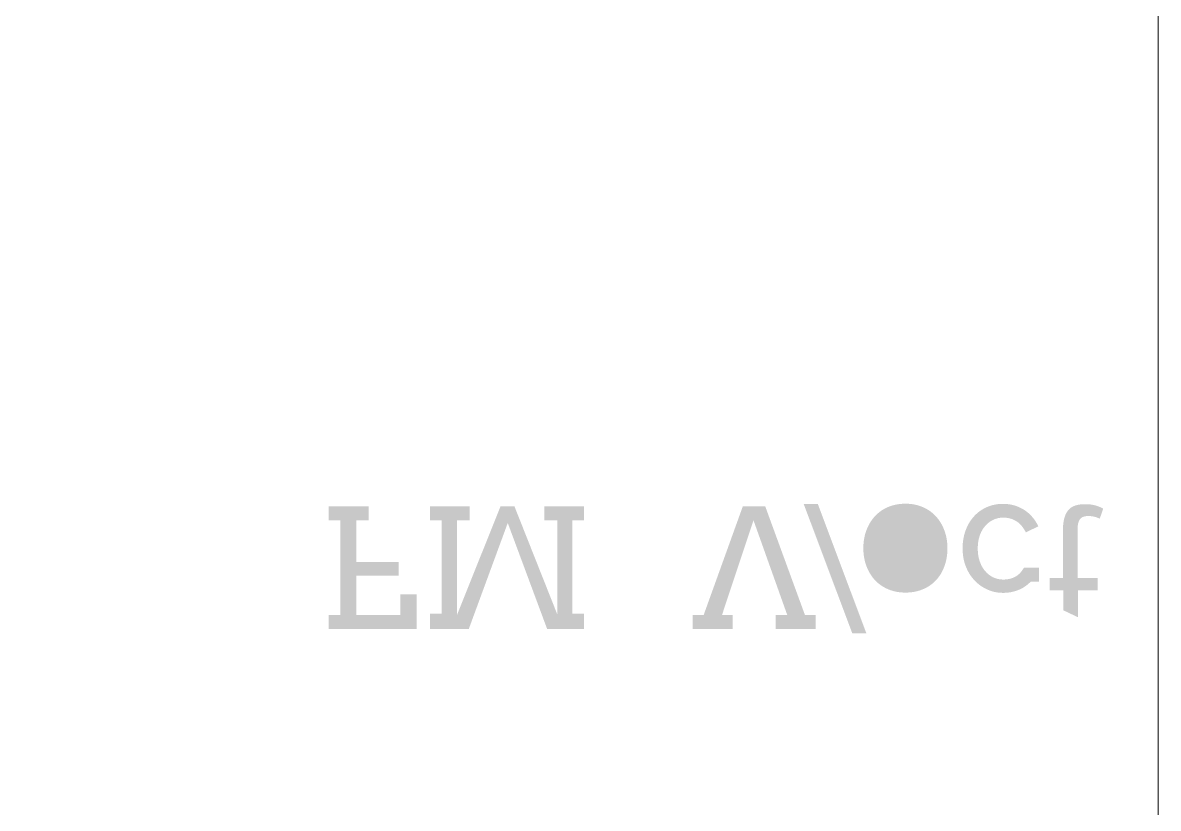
# Model space of a CAD drawing. Header units: inches. Extents: x 0 to 41, y 0 to 128.
# Drawn here: x 16.51 to 40.64, y 95.11 to 111.8 of the extents above; entities that cross this region are included whole.
import ezdxf

# ---------------------------------------------------------------- set-up
doc = ezdxf.new("R2010")
doc.units = ezdxf.units.IN
doc.header["$MEASUREMENT"] = 0
doc.layers.add('Paper', color=7, linetype='Continuous')

msp = doc.modelspace()

# ---------------------------------------------------------------- hatches: boundary and pattern name
at = {"layer": 'Paper', "linetype": 'ByBlock', "lineweight": 0}
h = msp.add_hatch(color=0, dxfattribs=at)
h.dxf.hatch_style = 2
h.paths.add_polyline_path([(23.01, 98.916), (24.881, 98.916), (24.881, 99.655), (24.528, 99.655), (24.528, 99.214), (23.596, 99.214), (23.596, 100.053), (24.493, 100.053), (24.493, 100.343), (23.596, 100.343), (23.596, 101.231), (23.858, 101.231), (23.858, 101.528), (23.01, 101.528), (23.01, 101.231), (23.258, 101.231), (23.258, 99.214), (23.01, 99.214)])
h = msp.add_hatch(color=0, dxfattribs=at)
h.dxf.hatch_style = 2
h.paths.add_polyline_path([(25.158, 101.231), (25.406, 101.231), (25.406, 99.245), (25.158, 99.245), (25.158, 98.916), (25.985, 98.916), (26.814, 101.171), (27.652, 98.916), (28.436, 98.916), (28.436, 99.245), (28.19, 99.245), (28.19, 101.231), (28.436, 101.231), (28.436, 101.528), (27.589, 101.528), (27.589, 101.231), (27.868, 101.231), (27.868, 99.226), (26.955, 101.528), (26.662, 101.528), (25.737, 99.221), (25.737, 101.231), (26.006, 101.231), (26.006, 101.528), (25.158, 101.528)])
h = msp.add_hatch(color=0, dxfattribs=at)
h.dxf.hatch_style = 2
h.paths.add_polyline_path([(32.509, 98.916), (33.356, 98.916), (33.356, 99.214), (33.131, 99.214), (32.285, 101.528), (31.811, 101.528), (30.977, 99.214), (30.747, 99.214), (30.747, 98.916), (31.594, 98.916), (31.594, 99.214), (31.367, 99.214), (32.037, 101.228), (32.755, 99.214), (32.509, 99.214)])
h = msp.add_hatch(color=0, dxfattribs=at)
h.dxf.hatch_style = 2
h.paths.add_polyline_path([(34.137, 98.825), (34.436, 98.825), (33.403, 101.578), (33.103, 101.578)])
h = msp.add_hatch(color=0, dxfattribs=at)
h.dxf.hatch_style = 2
edge = h.paths.add_edge_path()
edge.add_spline(control_points=[(34.371, 100.635), (34.372, 100.494), (34.395, 100.366), (34.439, 100.25)], knot_values=[0.131298, 0.131298, 0.131298, 0.131298, 0.262597, 0.262597, 0.262597, 0.262597], degree=3, periodic=0)
edge.add_spline(control_points=[(34.439, 100.25), (34.483, 100.134), (34.545, 100.034), (34.624, 99.951)], knot_values=[0.117975, 0.117975, 0.117975, 0.117975, 0.23595, 0.23595, 0.23595, 0.23595], degree=3, periodic=0)
edge.add_spline(control_points=[(34.624, 99.951), (34.703, 99.868), (34.798, 99.804), (34.907, 99.759)], knot_values=[0.114727, 0.114727, 0.114727, 0.114727, 0.229453, 0.229453, 0.229453, 0.229453], degree=3, periodic=0)
edge.add_spline(control_points=[(34.907, 99.759), (35.016, 99.714), (35.136, 99.692), (35.267, 99.692)], knot_values=[0.12286, 0.12286, 0.12286, 0.12286, 0.245719, 0.245719, 0.245719, 0.245719], degree=3, periodic=0)
edge.add_spline(control_points=[(35.267, 99.692), (35.399, 99.692), (35.52, 99.714), (35.629, 99.759)], knot_values=[0.123704, 0.123704, 0.123704, 0.123704, 0.247408, 0.247408, 0.247408, 0.247408], degree=3, periodic=0)
edge.add_spline(control_points=[(35.629, 99.759), (35.739, 99.804), (35.833, 99.867), (35.911, 99.949)], knot_values=[0.114171, 0.114171, 0.114171, 0.114171, 0.228343, 0.228343, 0.228343, 0.228343], degree=3, periodic=0)
edge.add_spline(control_points=[(35.911, 99.949), (35.989, 100.031), (36.05, 100.13), (36.093, 100.246)], knot_values=[0.117043, 0.117043, 0.117043, 0.117043, 0.234086, 0.234086, 0.234086, 0.234086], degree=3, periodic=0)
edge.add_spline(control_points=[(36.093, 100.246), (36.137, 100.362), (36.159, 100.491), (36.159, 100.632)], knot_values=[0.131166, 0.131166, 0.131166, 0.131166, 0.262332, 0.262332, 0.262332, 0.262332], degree=3, periodic=0)
edge.add_spline(control_points=[(36.159, 100.632), (36.159, 100.771), (36.137, 100.899), (36.093, 101.015)], knot_values=[0.130307, 0.130307, 0.130307, 0.130307, 0.260614, 0.260614, 0.260614, 0.260614], degree=3, periodic=0)
edge.add_spline(control_points=[(36.093, 101.015), (36.05, 101.132), (35.989, 101.232), (35.911, 101.316)], knot_values=[0.117995, 0.117995, 0.117995, 0.117995, 0.23599, 0.23599, 0.23599, 0.23599], degree=3, periodic=0)
edge.add_spline(control_points=[(35.911, 101.316), (35.833, 101.4), (35.739, 101.465), (35.629, 101.511)], knot_values=[0.11514, 0.11514, 0.11514, 0.11514, 0.230279, 0.230279, 0.230279, 0.230279], degree=3, periodic=0)
edge.add_spline(control_points=[(35.629, 101.511), (35.52, 101.558), (35.399, 101.581), (35.267, 101.581)], knot_values=[0.123921, 0.123921, 0.123921, 0.123921, 0.247843, 0.247843, 0.247843, 0.247843], degree=3, periodic=0)
edge.add_spline(control_points=[(35.267, 101.581), (35.132, 101.581), (35.011, 101.558), (34.901, 101.512)], knot_values=[0.124706, 0.124706, 0.124706, 0.124706, 0.249413, 0.249413, 0.249413, 0.249413], degree=3, periodic=0)
edge.add_spline(control_points=[(34.901, 101.512), (34.792, 101.466), (34.699, 101.402), (34.621, 101.318)], knot_values=[0.114569, 0.114569, 0.114569, 0.114569, 0.229138, 0.229138, 0.229138, 0.229138], degree=3, periodic=0)
edge.add_spline(control_points=[(34.621, 101.318), (34.543, 101.235), (34.482, 101.136), (34.438, 101.02)], knot_values=[0.117508, 0.117508, 0.117508, 0.117508, 0.235017, 0.235017, 0.235017, 0.235017], degree=3, periodic=0)
edge.add_spline(control_points=[(34.438, 101.02), (34.394, 100.904), (34.372, 100.776), (34.371, 100.635)], knot_values=[0.130663, 0.130663, 0.130663, 0.130663, 0.261326, 0.261326, 0.261326, 0.261326], degree=3, periodic=0)
h = msp.add_hatch(color=0, dxfattribs=at)
h.dxf.hatch_style = 2
edge = h.paths.add_edge_path()
edge.add_spline(control_points=[(37.783, 100.219), (37.735, 100.133), (37.674, 100.069), (37.6, 100.029)], knot_values=[0.089112, 0.089112, 0.089112, 0.089112, 0.178224, 0.178224, 0.178224, 0.178224], degree=3, periodic=0)
edge.add_spline(control_points=[(37.6, 100.029), (37.526, 99.989), (37.44, 99.969), (37.342, 99.969)], knot_values=[0.089092, 0.089092, 0.089092, 0.089092, 0.178183, 0.178183, 0.178183, 0.178183], degree=3, periodic=0)
edge.add_spline(control_points=[(37.342, 99.969), (37.268, 99.969), (37.198, 99.984), (37.132, 100.015)], knot_values=[0.072345, 0.072345, 0.072345, 0.072345, 0.14469, 0.14469, 0.14469, 0.14469], degree=3, periodic=0)
edge.add_spline(control_points=[(37.132, 100.015), (37.067, 100.046), (37.01, 100.091), (36.961, 100.148)], knot_values=[0.072794, 0.072794, 0.072794, 0.072794, 0.145588, 0.145588, 0.145588, 0.145588], degree=3, periodic=0)
edge.add_spline(control_points=[(36.961, 100.148), (36.912, 100.205), (36.873, 100.275), (36.845, 100.357)], knot_values=[0.080137, 0.080137, 0.080137, 0.080137, 0.160275, 0.160275, 0.160275, 0.160275], degree=3, periodic=0)
edge.add_spline(control_points=[(36.845, 100.357), (36.817, 100.439), (36.803, 100.531), (36.803, 100.632)], knot_values=[0.093079, 0.093079, 0.093079, 0.093079, 0.186159, 0.186159, 0.186159, 0.186159], degree=3, periodic=0)
edge.add_spline(control_points=[(36.803, 100.632), (36.803, 100.732), (36.817, 100.822), (36.845, 100.902)], knot_values=[0.091671, 0.091671, 0.091671, 0.091671, 0.183342, 0.183342, 0.183342, 0.183342], degree=3, periodic=0)
edge.add_spline(control_points=[(36.845, 100.902), (36.873, 100.983), (36.912, 101.051), (36.962, 101.108)], knot_values=[0.079281, 0.079281, 0.079281, 0.079281, 0.158562, 0.158562, 0.158562, 0.158562], degree=3, periodic=0)
edge.add_spline(control_points=[(36.962, 101.108), (37.011, 101.165), (37.068, 101.209), (37.133, 101.239)], knot_values=[0.072423, 0.072423, 0.072423, 0.072423, 0.144845, 0.144845, 0.144845, 0.144845], degree=3, periodic=0)
edge.add_spline(control_points=[(37.133, 101.239), (37.198, 101.27), (37.268, 101.285), (37.342, 101.285)], knot_values=[0.07199, 0.07199, 0.07199, 0.07199, 0.143979, 0.143979, 0.143979, 0.143979], degree=3, periodic=0)
edge.add_spline(control_points=[(37.342, 101.285), (37.453, 101.285), (37.548, 101.258), (37.63, 101.205)], knot_values=[0.100985, 0.100985, 0.100985, 0.100985, 0.20197, 0.20197, 0.20197, 0.20197], degree=3, periodic=0)
edge.add_spline(control_points=[(37.63, 101.205), (37.711, 101.151), (37.776, 101.073), (37.825, 100.97)], knot_values=[0.103091, 0.103091, 0.103091, 0.103091, 0.206183, 0.206183, 0.206183, 0.206183], degree=3, periodic=0)
edge.add_spline(control_points=[(37.825, 100.97), (37.913, 101.013), (38.001, 101.057), (38.09, 101.101)], knot_values=[0.098606, 0.098606, 0.098606, 0.098606, 0.197211, 0.197211, 0.197211, 0.197211], degree=3, periodic=0)
edge.add_spline(control_points=[(38.09, 101.101), (38.055, 101.174), (38.013, 101.24), (37.962, 101.299)], knot_values=[0.078767, 0.078767, 0.078767, 0.078767, 0.157535, 0.157535, 0.157535, 0.157535], degree=3, periodic=0)
edge.add_spline(control_points=[(37.962, 101.299), (37.912, 101.357), (37.855, 101.407), (37.791, 101.449)], knot_values=[0.076147, 0.076147, 0.076147, 0.076147, 0.152294, 0.152294, 0.152294, 0.152294], degree=3, periodic=0)
edge.add_spline(control_points=[(37.791, 101.449), (37.727, 101.49), (37.657, 101.522), (37.581, 101.544)], knot_values=[0.077231, 0.077231, 0.077231, 0.077231, 0.154462, 0.154462, 0.154462, 0.154462], degree=3, periodic=0)
edge.add_spline(control_points=[(37.581, 101.544), (37.505, 101.567), (37.424, 101.578), (37.339, 101.578)], knot_values=[0.081724, 0.081724, 0.081724, 0.081724, 0.163449, 0.163449, 0.163449, 0.163449], degree=3, periodic=0)
edge.add_spline(control_points=[(37.339, 101.578), (37.215, 101.578), (37.1, 101.554), (36.995, 101.508)], knot_values=[0.117749, 0.117749, 0.117749, 0.117749, 0.235498, 0.235498, 0.235498, 0.235498], degree=3, periodic=0)
edge.add_spline(control_points=[(36.995, 101.508), (36.89, 101.461), (36.799, 101.396), (36.723, 101.312)], knot_values=[0.112523, 0.112523, 0.112523, 0.112523, 0.225046, 0.225046, 0.225046, 0.225046], degree=3, periodic=0)
edge.add_spline(control_points=[(36.723, 101.312), (36.647, 101.229), (36.587, 101.129), (36.545, 101.013)], knot_values=[0.116987, 0.116987, 0.116987, 0.116987, 0.233974, 0.233974, 0.233974, 0.233974], degree=3, periodic=0)
edge.add_spline(control_points=[(36.545, 101.013), (36.502, 100.897), (36.481, 100.77), (36.481, 100.632)], knot_values=[0.129329, 0.129329, 0.129329, 0.129329, 0.258659, 0.258659, 0.258659, 0.258659], degree=3, periodic=0)
edge.add_spline(control_points=[(36.481, 100.632), (36.481, 100.494), (36.503, 100.367), (36.548, 100.251)], knot_values=[0.129594, 0.129594, 0.129594, 0.129594, 0.259189, 0.259189, 0.259189, 0.259189], degree=3, periodic=0)
edge.add_spline(control_points=[(36.548, 100.251), (36.593, 100.135), (36.654, 100.036), (36.733, 99.953)], knot_values=[0.117777, 0.117777, 0.117777, 0.117777, 0.235553, 0.235553, 0.235553, 0.235553], degree=3, periodic=0)
edge.add_spline(control_points=[(36.733, 99.953), (36.811, 99.869), (36.902, 99.804), (37.006, 99.757)], knot_values=[0.11291, 0.11291, 0.11291, 0.11291, 0.225819, 0.225819, 0.225819, 0.225819], degree=3, periodic=0)
edge.add_spline(control_points=[(37.006, 99.757), (37.111, 99.71), (37.223, 99.686), (37.342, 99.686)], knot_values=[0.115288, 0.115288, 0.115288, 0.115288, 0.230575, 0.230575, 0.230575, 0.230575], degree=3, periodic=0)
edge.add_spline(control_points=[(37.342, 99.686), (37.455, 99.686), (37.561, 99.706), (37.662, 99.745)], knot_values=[0.108916, 0.108916, 0.108916, 0.108916, 0.217831, 0.217831, 0.217831, 0.217831], degree=3, periodic=0)
edge.add_spline(control_points=[(37.662, 99.745), (37.762, 99.784), (37.85, 99.843), (37.926, 99.922)], knot_values=[0.107006, 0.107006, 0.107006, 0.107006, 0.214012, 0.214012, 0.214012, 0.214012], degree=3, periodic=0)
edge.add_spline(control_points=[(37.926, 99.922), (37.987, 99.922), (38.047, 99.922), (38.107, 99.922)], knot_values=[0.060289, 0.060289, 0.060289, 0.060289, 0.120578, 0.120578, 0.120578, 0.120578], degree=3, periodic=0)
edge.add_spline(control_points=[(38.107, 99.922), (38.107, 100.021), (38.107, 100.12), (38.107, 100.219)], knot_values=[0.098759, 0.098759, 0.098759, 0.098759, 0.197519, 0.197519, 0.197519, 0.197519], degree=3, periodic=0)
h = msp.add_hatch(color=0, dxfattribs=at)
h.dxf.hatch_style = 2
edge = h.paths.add_edge_path()
edge.add_spline(control_points=[(38.934, 99.743), (39.073, 99.743), (39.213, 99.743), (39.353, 99.743)], knot_values=[0.139526, 0.139526, 0.139526, 0.139526, 0.279053, 0.279053, 0.279053, 0.279053], degree=3, periodic=0)
edge.add_spline(control_points=[(39.353, 99.743), (39.353, 99.83), (39.353, 99.917), (39.353, 100.003)], knot_values=[0.086702, 0.086702, 0.086702, 0.086702, 0.173403, 0.173403, 0.173403, 0.173403], degree=3, periodic=0)
edge.add_spline(control_points=[(39.353, 100.003), (39.212, 100.003), (39.071, 100.003), (38.93, 100.003)], knot_values=[0.140675, 0.140675, 0.140675, 0.140675, 0.281349, 0.281349, 0.281349, 0.281349], degree=3, periodic=0)
edge.add_spline(control_points=[(38.93, 100.003), (38.929, 100.347), (38.927, 100.69), (38.925, 101.033)], knot_values=[0.343366, 0.343366, 0.343366, 0.343366, 0.686731, 0.686731, 0.686731, 0.686731], degree=3, periodic=0)
edge.add_spline(control_points=[(38.925, 101.033), (38.925, 101.103), (38.933, 101.16), (38.949, 101.204)], knot_values=[0.057695, 0.057695, 0.057695, 0.057695, 0.11539, 0.11539, 0.11539, 0.11539], degree=3, periodic=0)
edge.add_spline(control_points=[(38.949, 101.204), (38.966, 101.248), (38.991, 101.278), (39.027, 101.294)], knot_values=[0.040783, 0.040783, 0.040783, 0.040783, 0.081566, 0.081566, 0.081566, 0.081566], degree=3, periodic=0)
edge.add_spline(control_points=[(39.027, 101.294), (39.063, 101.311), (39.103, 101.319), (39.148, 101.319)], knot_values=[0.04138, 0.04138, 0.04138, 0.04138, 0.082759, 0.082759, 0.082759, 0.082759], degree=3, periodic=0)
edge.add_spline(control_points=[(39.148, 101.319), (39.196, 101.319), (39.238, 101.315), (39.275, 101.306)], knot_values=[0.0428, 0.0428, 0.0428, 0.0428, 0.0856, 0.0856, 0.0856, 0.0856], degree=3, periodic=0)
edge.add_spline(control_points=[(39.275, 101.306), (39.312, 101.298), (39.352, 101.283), (39.396, 101.263)], knot_values=[0.042856, 0.042856, 0.042856, 0.042856, 0.085711, 0.085711, 0.085711, 0.085711], degree=3, periodic=0)
edge.add_spline(control_points=[(39.396, 101.263), (39.42, 101.334), (39.445, 101.406), (39.47, 101.478)], knot_values=[0.075901, 0.075901, 0.075901, 0.075901, 0.151802, 0.151802, 0.151802, 0.151802], degree=3, periodic=0)
edge.add_spline(control_points=[(39.47, 101.478), (39.415, 101.507), (39.357, 101.529), (39.296, 101.546)], knot_values=[0.062388, 0.062388, 0.062388, 0.062388, 0.124776, 0.124776, 0.124776, 0.124776], degree=3, periodic=0)
edge.add_spline(control_points=[(39.296, 101.546), (39.235, 101.563), (39.163, 101.571), (39.08, 101.571)], knot_values=[0.072465, 0.072465, 0.072465, 0.072465, 0.14493, 0.14493, 0.14493, 0.14493], degree=3, periodic=0)
edge.add_spline(control_points=[(39.08, 101.571), (39.002, 101.571), (38.934, 101.561), (38.876, 101.542)], knot_values=[0.06898, 0.06898, 0.06898, 0.06898, 0.13796, 0.13796, 0.13796, 0.13796], degree=3, periodic=0)
edge.add_spline(control_points=[(38.876, 101.542), (38.818, 101.523), (38.769, 101.492), (38.73, 101.447)], knot_values=[0.058998, 0.058998, 0.058998, 0.058998, 0.117995, 0.117995, 0.117995, 0.117995], degree=3, periodic=0)
edge.add_spline(control_points=[(38.73, 101.447), (38.69, 101.402), (38.661, 101.342), (38.641, 101.267)], knot_values=[0.067512, 0.067512, 0.067512, 0.067512, 0.135024, 0.135024, 0.135024, 0.135024], degree=3, periodic=0)
edge.add_spline(control_points=[(38.641, 101.267), (38.622, 101.192), (38.612, 101.098), (38.612, 100.985)], knot_values=[0.094629, 0.094629, 0.094629, 0.094629, 0.189257, 0.189257, 0.189257, 0.189257], degree=3, periodic=0)
edge.add_spline(control_points=[(38.612, 100.985), (38.614, 100.658), (38.615, 100.331), (38.617, 100.003)], knot_values=[0.327289, 0.327289, 0.327289, 0.327289, 0.654577, 0.654577, 0.654577, 0.654577], degree=3, periodic=0)
edge.add_spline(control_points=[(38.617, 100.003), (38.522, 100.003), (38.428, 100.003), (38.333, 100.003)], knot_values=[0.09474, 0.09474, 0.09474, 0.09474, 0.18948, 0.18948, 0.18948, 0.18948], degree=3, periodic=0)
edge.add_spline(control_points=[(38.333, 100.003), (38.333, 99.917), (38.333, 99.83), (38.333, 99.743)], knot_values=[0.086702, 0.086702, 0.086702, 0.086702, 0.173403, 0.173403, 0.173403, 0.173403], degree=3, periodic=0)
edge.add_spline(control_points=[(38.333, 99.743), (38.429, 99.743), (38.525, 99.743), (38.62, 99.743)], knot_values=[0.095888, 0.095888, 0.095888, 0.095888, 0.191777, 0.191777, 0.191777, 0.191777], degree=3, periodic=0)
edge.add_spline(control_points=[(38.62, 99.743), (38.62, 99.601), (38.62, 99.458), (38.62, 99.316)], knot_values=[0.142397, 0.142397, 0.142397, 0.142397, 0.284795, 0.284795, 0.284795, 0.284795], degree=3, periodic=0)
edge.add_spline(control_points=[(38.62, 99.316), (38.725, 99.267), (38.829, 99.217), (38.934, 99.168)], knot_values=[0.115581, 0.115581, 0.115581, 0.115581, 0.231161, 0.231161, 0.231161, 0.231161], degree=3, periodic=0)
h = msp.add_hatch(color=0, dxfattribs=at)
h.dxf.hatch_style = 2
edge = h.paths.add_edge_path()
edge.add_spline(control_points=[(34.71, 100.635), (34.71, 100.738), (34.725, 100.83), (34.754, 100.913)], knot_values=[0.09405, 0.09405, 0.09405, 0.09405, 0.188101, 0.188101, 0.188101, 0.188101], degree=3, periodic=0)
edge.add_spline(control_points=[(34.754, 100.913), (34.783, 100.996), (34.824, 101.066), (34.875, 101.124)], knot_values=[0.08151, 0.08151, 0.08151, 0.08151, 0.16302, 0.16302, 0.16302, 0.16302], degree=3, periodic=0)
edge.add_spline(control_points=[(34.875, 101.124), (34.926, 101.182), (34.985, 101.227), (35.052, 101.258)], knot_values=[0.074713, 0.074713, 0.074713, 0.074713, 0.149427, 0.149427, 0.149427, 0.149427], degree=3, periodic=0)
edge.add_spline(control_points=[(35.052, 101.258), (35.119, 101.29), (35.191, 101.306), (35.267, 101.306)], knot_values=[0.073813, 0.073813, 0.073813, 0.073813, 0.147626, 0.147626, 0.147626, 0.147626], degree=3, periodic=0)
edge.add_spline(control_points=[(35.267, 101.306), (35.346, 101.306), (35.42, 101.29), (35.488, 101.259)], knot_values=[0.075977, 0.075977, 0.075977, 0.075977, 0.151953, 0.151953, 0.151953, 0.151953], degree=3, periodic=0)
edge.add_spline(control_points=[(35.488, 101.259), (35.556, 101.228), (35.616, 101.184), (35.666, 101.126)], knot_values=[0.074822, 0.074822, 0.074822, 0.074822, 0.149644, 0.149644, 0.149644, 0.149644], degree=3, periodic=0)
edge.add_spline(control_points=[(35.666, 101.126), (35.717, 101.068), (35.756, 100.997), (35.785, 100.915)], knot_values=[0.081226, 0.081226, 0.081226, 0.081226, 0.162453, 0.162453, 0.162453, 0.162453], degree=3, periodic=0)
edge.add_spline(control_points=[(35.785, 100.915), (35.814, 100.832), (35.828, 100.739), (35.828, 100.635)], knot_values=[0.094559, 0.094559, 0.094559, 0.094559, 0.189117, 0.189117, 0.189117, 0.189117], degree=3, periodic=0)
edge.add_spline(control_points=[(35.828, 100.635), (35.828, 100.528), (35.814, 100.432), (35.785, 100.348)], knot_values=[0.097397, 0.097397, 0.097397, 0.097397, 0.194794, 0.194794, 0.194794, 0.194794], degree=3, periodic=0)
edge.add_spline(control_points=[(35.785, 100.348), (35.756, 100.264), (35.717, 100.194), (35.667, 100.138)], knot_values=[0.080867, 0.080867, 0.080867, 0.080867, 0.161735, 0.161735, 0.161735, 0.161735], degree=3, periodic=0)
edge.add_spline(control_points=[(35.667, 100.138), (35.617, 100.081), (35.558, 100.039), (35.489, 100.01)], knot_values=[0.073688, 0.073688, 0.073688, 0.073688, 0.147376, 0.147376, 0.147376, 0.147376], degree=3, periodic=0)
edge.add_spline(control_points=[(35.489, 100.01), (35.42, 99.982), (35.346, 99.967), (35.267, 99.967)], knot_values=[0.075947, 0.075947, 0.075947, 0.075947, 0.151894, 0.151894, 0.151894, 0.151894], degree=3, periodic=0)
edge.add_spline(control_points=[(35.267, 99.967), (35.191, 99.967), (35.119, 99.982), (35.052, 100.01)], knot_values=[0.073418, 0.073418, 0.073418, 0.073418, 0.146837, 0.146837, 0.146837, 0.146837], degree=3, periodic=0)
edge.add_spline(control_points=[(35.052, 100.01), (34.985, 100.039), (34.926, 100.081), (34.875, 100.138)], knot_values=[0.073395, 0.073395, 0.073395, 0.073395, 0.14679, 0.14679, 0.14679, 0.14679], degree=3, periodic=0)
edge.add_spline(control_points=[(34.875, 100.138), (34.824, 100.194), (34.783, 100.264), (34.754, 100.348)], knot_values=[0.08131, 0.08131, 0.08131, 0.08131, 0.162621, 0.162621, 0.162621, 0.162621], degree=3, periodic=0)
edge.add_spline(control_points=[(34.754, 100.348), (34.725, 100.432), (34.71, 100.528), (34.71, 100.635)], knot_values=[0.097457, 0.097457, 0.097457, 0.097457, 0.194913, 0.194913, 0.194913, 0.194913], degree=3, periodic=0)

# ---------------------------------------------------------------- linework, layer by layer
at = {"layer": 'Paper', "color": 0, "linetype": 'ByBlock', "lineweight": 0}
msp.add_lwpolyline([(0, 0), (40.64, 0), (40.64, 128.5), (0, 128.5)], close=True, dxfattribs=at)

doc.saveas('drawing.dxf')
